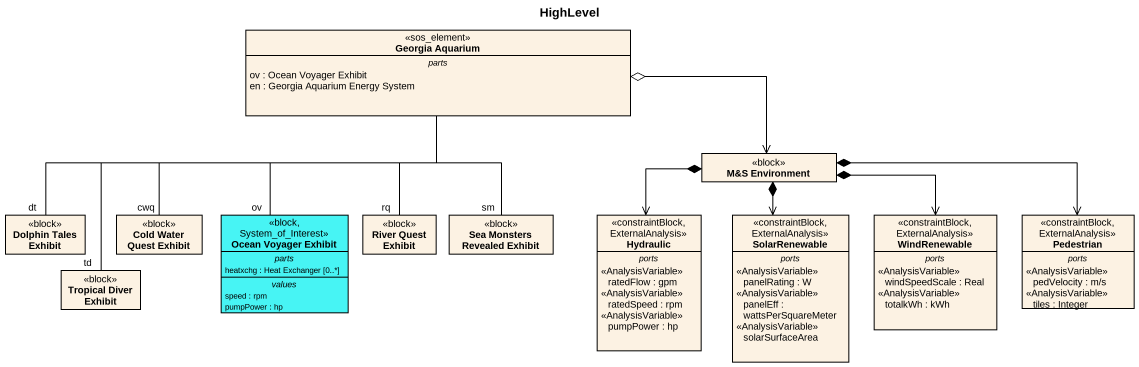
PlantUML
@startuml
title HighLevel
hide circle
hide empty members
class "Georgia Aquarium" as Georgia_Aquarium <<sos_element>> {
  -- parts --
  ov : Ocean Voyager Exhibit
  en : Georgia Aquarium Energy System
}
class "M&S Environment" as M_S_Environment <<block>>
class "Dolphin Tales Exhibit" as Dolphin_Tales_Exhibit <<block>>
class "Cold Water Quest Exhibit" as Cold_Water_Quest_Exhibit <<block>>
class "Ocean Voyager Exhibit" as Ocean_Voyager_Exhibit <<block, System_of_Interest>> #47F4F4 {
  -- parts --
  heatxchg : Heat Exchanger [0..*]
  -- values --
  speed : rpm
  pumpPower : hp
}
class "River Quest Exhibit" as River_Quest_Exhibit <<block>>
class "Sea Monsters Revealed Exhibit" as Sea_Monsters_Revealed <<block>>
class Hydraulic <<constraintBlock, ExternalAnalysis>> {
  -- ports --
  <<AnalysisVariable>> ratedFlow : gpm
  <<AnalysisVariable>> ratedSpeed : rpm
  <<AnalysisVariable>> pumpPower : hp
}
class SolarRenewable <<constraintBlock, ExternalAnalysis>> {
  -- ports --
  <<AnalysisVariable>> panelRating : W
  <<AnalysisVariable>> panelEff : wattsPerSquareMeter
  <<AnalysisVariable>> solarSurfaceArea
}
class WindRenewable <<constraintBlock, ExternalAnalysis>> {
  -- ports --
  <<AnalysisVariable>> windSpeedScale : Real
  <<AnalysisVariable>> totalkWh : kWh
}
class Pedestrian <<constraintBlock, ExternalAnalysis>> {
  -- ports --
  <<AnalysisVariable>> pedVelocity : m/s
  <<AnalysisVariable>> tiles : Integer
}
class "Tropical Diver Exhibit" as Tropical_Diver_Exhibit <<block>>
Georgia_Aquarium o-right-> M_S_Environment
M_S_Environment *--> Hydraulic
M_S_Environment *--> SolarRenewable
M_S_Environment *--> WindRenewable
M_S_Environment *-right-> Pedestrian
Dolphin_Tales_Exhibit "dt" -right- Georgia_Aquarium
Cold_Water_Quest_Exhibit "cwq" -right- Georgia_Aquarium
Ocean_Voyager_Exhibit "ov" -up- Georgia_Aquarium
River_Quest_Exhibit "rq" -up- Georgia_Aquarium
Sea_Monsters_Revealed "sm" -up- Georgia_Aquarium
Tropical_Diver_Exhibit "td" -up- Georgia_Aquarium
@enduml
